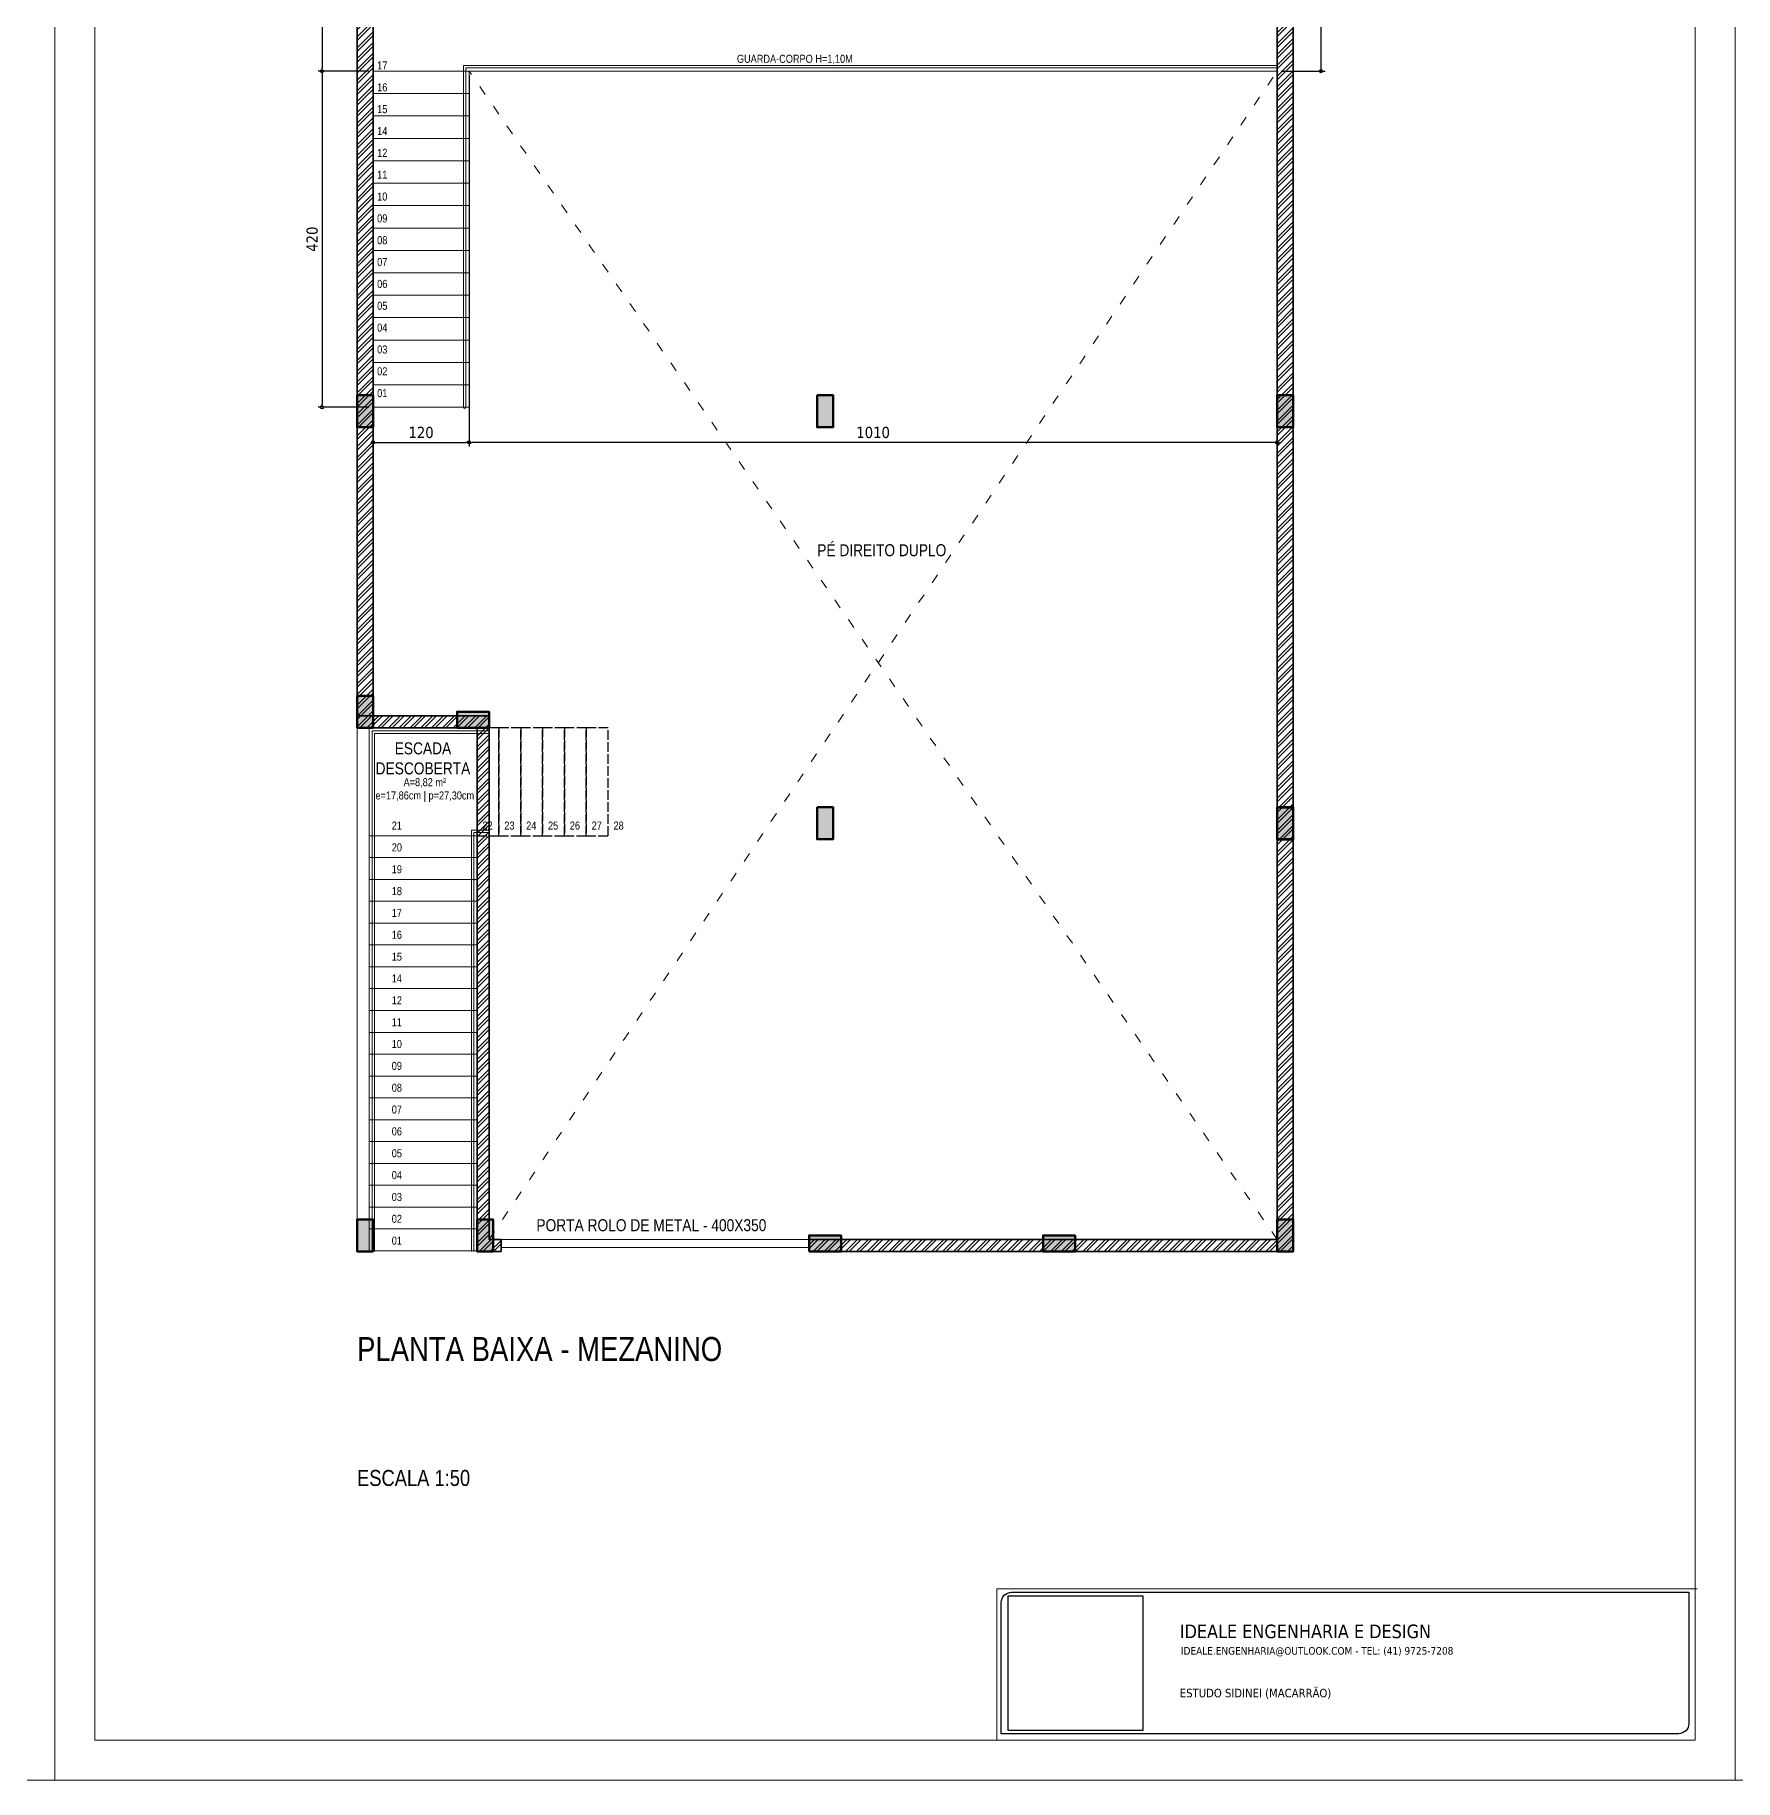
# Model space of a CAD drawing. Header units: millimetres. Extents: x 2030 to 44114, y 1520 to 18221.
# Drawn here: x 35913 to 38038, y 4954 to 7135 of the extents above; entities that cross this region are included whole.
import ezdxf
from ezdxf.enums import TextEntityAlignment as Align

# ---------------------------------------------------------------- set-up
doc = ezdxf.new("R2010")
doc.units = ezdxf.units.MM
doc.linetypes.add('ACAD_ISO02W100', pattern=[15, 12, -3])
doc.linetypes.add('ACAD_ISO03W100', pattern=[30, 12, -18])
doc.layers.add('008', color=8, linetype='Continuous')
for name, color, linetype, lineweight in [('01', 1, 'Continuous', 5), ('018 - Cotas', 244, 'Continuous', 5), ('02', 2, 'Continuous', 13), ('020 - Textos', 20, 'Continuous', 5), ('05', 5, 'Continuous', 35), ('06', 6, 'Continuous', 60), ('08', 8, 'Continuous', 5), ('250 - Carimbo', 250, 'Continuous', 5)]:
    doc.layers.add(name, color=color, linetype=linetype, lineweight=lineweight)
doc.styles.add('LE2', font='tahoma.ttf')
doc.styles.add('ROMANS', font='ARIALN.TTF')
doc.dimstyles.new('000_COTA075', dxfattribs={"dimtxt": 14, "dimasz": 4, "dimexe": 5, "dimexo": 5, "dimgap": 5, "dimtad": 1, "dimdec": 1, "dimzin": 12, "dimdsep": 46, "dimtxsty": 'LE2', "dimblk": 'ORIGIN', "dimcen": 0, "dimclrd": 256, "dimclre": 256, "dimclrt": 2, "dimadec": 0, "dimazin": 0, "dimtfac": 1, "dimtdec": 1, "dimtix": 1, "dimtmove": 2, "dimatfit": 3, "dimfxl": 5, "dimtolj": 1, "dimtzin": 0, "dimarcsym": 0})
picture_1 = doc.add_image_def('image1.jpg', size_in_pixel=(1080, 1080))

# ---------------------------------------------------------------- blocks, each defined once
blk = doc.blocks.new('oiurg34')
at = {"layer": '008', "linetype": 'ACAD_ISO02W100'}
blk.add_lwpolyline([(70418.5, -48282.4), (70418.5, -48417.4), (70445.8, -48417.4), (70445.8, -48282.4), (70418.5, -48282.4)], dxfattribs=at)
for points in [[(70445.8, -48417.4), (70473.1, -48417.4), (70473.1, -48282.4), (70445.8, -48282.4)], [(70473.1, -48417.4), (70500.4, -48417.4), (70500.4, -48282.4), (70473.1, -48282.4)], [(70500.4, -48417.4), (70527.7, -48417.4), (70527.7, -48282.4), (70500.4, -48282.4)], [(70527.7, -48417.4), (70555, -48417.4), (70555, -48282.4), (70527.7, -48282.4)], [(70555, -48417.4), (70582.3, -48417.4), (70582.3, -48282.4), (70555, -48282.4)]]:
    blk.add_lwpolyline(points, close=True, dxfattribs=at)
at = {"layer": '01'}
for points in [[(70283.5, -48282.4), (70418.5, -48282.4), (70418.5, -48417.4), (70283.5, -48417.4)], [(70418.5, -48936.1), (70283.5, -48936.1), (70283.5, -48282.4), (70418.5, -48282.4)], [(70418.5, -48444.7), (70418.5, -48417.4), (70283.5, -48417.4), (70283.5, -48444.7)], [(70418.5, -48472), (70418.5, -48444.7), (70283.5, -48444.7), (70283.5, -48472)], [(70418.5, -48499.3), (70418.5, -48472), (70283.5, -48472), (70283.5, -48499.3)], [(70418.5, -48526.6), (70418.5, -48499.3), (70283.5, -48499.3), (70283.5, -48526.6)], [(70418.5, -48553.9), (70418.5, -48526.6), (70283.5, -48526.6), (70283.5, -48553.9)], [(70418.5, -48581.2), (70418.5, -48553.9), (70283.5, -48553.9), (70283.5, -48581.2)], [(70418.5, -48608.5), (70418.5, -48581.2), (70283.5, -48581.2), (70283.5, -48608.5)], [(70418.5, -48635.8), (70418.5, -48608.5), (70283.5, -48608.5), (70283.5, -48635.8)], [(70418.5, -48663.1), (70418.5, -48635.8), (70283.5, -48635.8), (70283.5, -48663.1)], [(70418.5, -48690.4), (70418.5, -48663.1), (70283.5, -48663.1), (70283.5, -48690.4)], [(70418.5, -48717.7), (70418.5, -48690.4), (70283.5, -48690.4), (70283.5, -48717.7)], [(70418.5, -48745), (70418.5, -48717.7), (70283.5, -48717.7), (70283.5, -48745)], [(70418.5, -48772.3), (70418.5, -48745), (70283.5, -48745), (70283.5, -48772.3)], [(70418.5, -48799.6), (70418.5, -48772.3), (70283.5, -48772.3), (70283.5, -48799.6)], [(70418.5, -48826.9), (70418.5, -48799.6), (70283.5, -48799.6), (70283.5, -48826.9)], [(70418.5, -48854.2), (70418.5, -48826.9), (70283.5, -48826.9), (70283.5, -48854.2)], [(70418.5, -48881.5), (70418.5, -48854.2), (70283.5, -48854.2), (70283.5, -48881.5)], [(70418.5, -48908.8), (70418.5, -48881.5), (70283.5, -48881.5), (70283.5, -48908.8)], [(70418.5, -48936.1), (70418.5, -48908.8), (70283.5, -48908.8), (70283.5, -48936.1)]]:
    blk.add_lwpolyline(points, close=True, dxfattribs=at)
at = {"layer": '05'}
for p, q in [((70418.5, -48282.4), (70283.5, -48282.4)), ((70418.5, -48427.4), (70418.5, -48292.4)), ((70418.5, -48933.9), (70418.5, -48427.4))]:
    blk.add_line(p, q, dxfattribs=at)
at = {"layer": '020 - Textos', "char_height": 10, "width": 29.027, "attachment_point": 2, "line_spacing_factor": 0.994243, "style": 'ROMANS'}
for s, insert in [('21', (70318.2, -48399.7)), ('22', (70431.6, -48399.7)), ('23', (70458.9, -48399.7)), ('24', (70486.2, -48399.7)), ('25', (70513.5, -48399.7)), ('26', (70540.8, -48399.7)), ('27', (70568.1, -48399.7)), ('28', (70595.4, -48399.7)), ('20', (70318.2, -48427)), ('19', (70318.2, -48454.3)), ('18', (70318.2, -48481.6)), ('17', (70318.2, -48508.9)), ('16', (70318.2, -48536.2)), ('15', (70318.2, -48563.5)), ('14', (70318.2, -48590.8)), ('12', (70318.2, -48618.1)), ('11', (70318.2, -48645.4)), ('10', (70318.2, -48672.7)), ('09', (70318.2, -48700)), ('08', (70318.2, -48727.3)), ('07', (70318.2, -48754.6)), ('06', (70318.2, -48781.9)), ('05', (70318.2, -48809.2)), ('04', (70318.2, -48836.5)), ('03', (70318.2, -48863.8)), ('02', (70318.2, -48891.1)), ('01', (70318.2, -48918.4))]:
    blk.add_mtext(s, dxfattribs=dict(at, insert=insert))
blk = doc.blocks.new('KJWEJFWEF')
at = {"layer": '06'}
h = blk.add_hatch(color=256, dxfattribs=at)
h.dxf.hatch_style = 1
h.paths.add_polyline_path([(71323, -48381.9), (71303, -48381.9), (71303, -48421.9), (71323, -48421.9)])
blk.add_lwpolyline([(71303, -48381.9), (71323, -48381.9), (71323, -48421.9), (71303, -48421.9)], close=True, dxfattribs=at)
blk = doc.blocks.new('_Origin')
at = {"color": 0, "linetype": 'ByBlock', "lineweight": -2}
blk.add_line((0, 0), (-1, 0), dxfattribs=at)
blk.add_circle((0, 0), 0.5, dxfattribs=at)
blk = doc.blocks.new('*D300')
at = {"layer": '018 - Cotas', "lineweight": -2, "transparency": 16777216}
for p, q in [((36310.8, 7414.4), (36267, 7414.4)), ((36272, 7410.4), (36272, 7093.4)), ((36330.8, 7089.4), (36267, 7089.4))]:
    blk.add_line(p, q, dxfattribs=at)
at = {"layer": 'Defpoints', "color": 0, "transparency": 16777216}
for p in [(36315.8, 7414.4), (36272, 7089.4), (36335.8, 7089.4)]:
    blk.add_point(p, dxfattribs=at)
at = {"layer": '018 - Cotas', "lineweight": -2, "transparency": 16777216, "xscale": 4, "yscale": 4, "zscale": 4}
for p, rotation in [((36272, 7414.4), 90), ((36272, 7089.4), 270)]:
    blk.add_blockref('_Origin', p, dxfattribs=dict(at, rotation=rotation))
at = {"layer": '018 - Cotas', "color": 2, "transparency": 16777216, "insert": (36259.7, 7251.9), "char_height": 14, "attachment_point": 5, "rotation": 90, "style": 'LE2'}
blk.add_mtext('\\A1;325', dxfattribs=at)
blk = doc.blocks.new('*D301')
at = {"layer": '018 - Cotas', "lineweight": -2, "transparency": 16777216}
for p, q in [((36330.8, 7089.4), (36267, 7089.4)), ((36272, 7085.4), (36272, 6673.4)), ((36330.8, 6669.4), (36267, 6669.4))]:
    blk.add_line(p, q, dxfattribs=at)
at = {"layer": 'Defpoints', "color": 0, "transparency": 16777216}
for p in [(36335.8, 7089.4), (36272, 6669.4), (36335.8, 6669.4)]:
    blk.add_point(p, dxfattribs=at)
at = {"layer": '018 - Cotas', "lineweight": -2, "transparency": 16777216, "xscale": 4, "yscale": 4, "zscale": 4}
for p, rotation in [((36272, 7089.4), 90), ((36272, 6669.4), 270)]:
    blk.add_blockref('_Origin', p, dxfattribs=dict(at, rotation=rotation))
at = {"layer": '018 - Cotas', "color": 2, "transparency": 16777216, "insert": (36259.7, 6879.4), "char_height": 14, "attachment_point": 5, "rotation": 90, "style": 'LE2'}
blk.add_mtext('\\A1;420', dxfattribs=at)
blk = doc.blocks.new('*D302')
at = {"layer": '018 - Cotas', "lineweight": -2, "transparency": 16777216}
for p, q in [((36335.8, 6664.4), (36335.8, 6620.5)), ((36455.8, 6664.4), (36455.8, 6620.5)), ((36339.8, 6625.5), (36451.8, 6625.5))]:
    blk.add_line(p, q, dxfattribs=at)
at = {"layer": 'Defpoints', "color": 0, "transparency": 16777216}
for p in [(36335.8, 6669.4), (36455.8, 6669.4), (36455.8, 6625.5)]:
    blk.add_point(p, dxfattribs=at)
at = {"layer": '018 - Cotas', "lineweight": -2, "transparency": 16777216, "xscale": 4, "yscale": 4, "zscale": 4, "rotation": 180}
blk.add_blockref('_Origin', (36335.8, 6625.5), dxfattribs=at)
at = {"layer": '018 - Cotas', "lineweight": -2, "transparency": 16777216, "xscale": 4, "yscale": 4, "zscale": 4}
blk.add_blockref('_Origin', (36455.8, 6625.5), dxfattribs=at)
at = {"layer": '018 - Cotas', "color": 2, "transparency": 16777216, "insert": (36395.8, 6637.8), "char_height": 14, "attachment_point": 5, "style": 'LE2'}
blk.add_mtext('\\A1;120', dxfattribs=at)
blk = doc.blocks.new('*D303')
at = {"layer": '018 - Cotas', "lineweight": -2, "transparency": 16777216}
for p, q in [((36455.8, 7084.4), (36455.8, 6620.5)), ((37465.8, 7084.4), (37465.8, 6620.5)), ((37461.8, 6625.5), (36459.8, 6625.5))]:
    blk.add_line(p, q, dxfattribs=at)
at = {"layer": 'Defpoints', "color": 0, "transparency": 16777216}
for p in [(36455.8, 7089.4), (37465.8, 7089.4), (36455.8, 6625.5)]:
    blk.add_point(p, dxfattribs=at)
at = {"layer": '018 - Cotas', "lineweight": -2, "transparency": 16777216, "xscale": 4, "yscale": 4, "zscale": 4, "rotation": 180}
blk.add_blockref('_Origin', (36455.8, 6625.5), dxfattribs=at)
at = {"layer": '018 - Cotas', "lineweight": -2, "transparency": 16777216, "xscale": 4, "yscale": 4, "zscale": 4}
blk.add_blockref('_Origin', (37465.8, 6625.5), dxfattribs=at)
at = {"layer": '018 - Cotas', "color": 2, "transparency": 16777216, "insert": (36960.8, 6637.8), "char_height": 14, "attachment_point": 5, "style": 'LE2'}
blk.add_mtext('\\A1;1010', dxfattribs=at)
blk = doc.blocks.new('*D304')
at = {"layer": '018 - Cotas', "lineweight": -2, "transparency": 16777216}
for p, q in [((37470.8, 7699.4), (37525.6, 7699.4)), ((37520.6, 7093.4), (37520.6, 7695.4)), ((37470.8, 7089.4), (37525.6, 7089.4))]:
    blk.add_line(p, q, dxfattribs=at)
at = {"layer": 'Defpoints', "color": 0, "transparency": 16777216}
for p in [(37465.8, 7699.4), (37520.6, 7699.4), (37465.8, 7089.4)]:
    blk.add_point(p, dxfattribs=at)
at = {"layer": '018 - Cotas', "lineweight": -2, "transparency": 16777216, "xscale": 4, "yscale": 4, "zscale": 4}
for p, rotation in [((37520.6, 7699.4), 90), ((37520.6, 7089.4), 270)]:
    blk.add_blockref('_Origin', p, dxfattribs=dict(at, rotation=rotation))
at = {"layer": '018 - Cotas', "color": 2, "transparency": 16777216, "insert": (37508.3, 7394.4), "char_height": 14, "attachment_point": 5, "rotation": 90, "style": 'LE2'}
blk.add_mtext('\\A1;610', dxfattribs=at)
blk = doc.blocks.new('WOEIFHNWIUJBENQ')
at = {"layer": '250 - Carimbo'}
blk.add_lwpolyline([(35439.6, 21880.3), (38409.6, 21880.3), (38409.6, 17680.3), (35439.6, 17680.3)], close=True, dxfattribs=at)

msp = doc.modelspace()

# ---------------------------------------------------------------- hatches: boundary and pattern name
at = {"layer": '08'}
h = msp.add_hatch(dxfattribs=at)
h.set_pattern_fill('ANSI32', color=256)
h.set_pattern_definition([(45, (-43169.445, 54551.327), (-6.7351921, 6.7351921), []), (45, (-43164.955, 54551.327), (-6.7351921, 6.7351921), [])])
h.paths.add_polyline_path([(36335.81, 7699.38), (36365.81, 7699.38), (36365.81, 7714.38), (36315.81, 7714.38), (36315.81, 6283.88), (36335.81, 6283.88), (36335.81, 7414.38), (36385.81, 7414.38), (36385.81, 7429.38), (36335.81, 7429.38)])
h.paths.add_polyline_path([(36595.81, 7714.38), (36425.81, 7714.38), (36425.81, 7699.38), (36455.81, 7699.38), (36455.81, 7429.38), (36445.81, 7429.38), (36445.81, 7414.38), (36470.81, 7414.38), (36470.81, 7699.38), (36595.81, 7699.38)])
h.paths.add_polyline_path([(37113.31, 7714.38), (36755.81, 7714.38), (36755.81, 7699.38), (37113.31, 7699.38)])
h.paths.add_polyline_path([(37485.81, 7714.38), (37273.31, 7714.38), (37273.31, 7699.38), (37465.81, 7699.38), (37465.81, 5629.38), (36880.81, 5629.38), (36880.81, 5614.38), (37485.81, 5614.38)])
h.paths.add_polyline_path([(36480.81, 6283.88), (36335.81, 6283.88), (36335.81, 6268.88), (36465.81, 6268.88), (36465.81, 5614.38), (36495.81, 5614.38), (36495.81, 5629.38), (36480.81, 5629.38)])
h.paths.add_polyline_path([(36335.81, 6283.88), (36315.81, 6283.88), (36315.81, 6268.88), (36335.81, 6268.88)])

# ---------------------------------------------------------------- linework, layer by layer
msp.add_lwpolyline([(37133.61, 5188.44), (37980.25, 5188.44), (37980.25, 5024.45, -0.4142136), (37967.59, 5011.78), (37120.94, 5011.78), (37120.94, 5175.77, -0.4142136)], format="xyb", close=True)
at = {"layer": '01'}
for p, q in [((36455.81, 7089.38), (36450.81, 7089.38)), ((37465.81, 7089.38), (36455.81, 7089.38))]:
    msp.add_line(p, q, dxfattribs=at)
for points in [[(36455.81, 7061.38), (36455.81, 7089.38), (36335.81, 7089.38), (36335.81, 7061.38)], [(36455.81, 7033.38), (36455.81, 7061.38), (36335.81, 7061.38), (36335.81, 7033.38)], [(36455.81, 7005.38), (36455.81, 7033.38), (36335.81, 7033.38), (36335.81, 7005.38)], [(36455.81, 6977.38), (36455.81, 7005.38), (36335.81, 7005.38), (36335.81, 6977.38)], [(36455.81, 6949.38), (36455.81, 6977.38), (36335.81, 6977.38), (36335.81, 6949.38)], [(36455.81, 6921.38), (36455.81, 6949.38), (36335.81, 6949.38), (36335.81, 6921.38)], [(36455.81, 6893.38), (36455.81, 6921.38), (36335.81, 6921.38), (36335.81, 6893.38)], [(36455.81, 6865.38), (36455.81, 6893.38), (36335.81, 6893.38), (36335.81, 6865.38)], [(36455.81, 6837.38), (36455.81, 6865.38), (36335.81, 6865.38), (36335.81, 6837.38)], [(36455.81, 6809.38), (36455.81, 6837.38), (36335.81, 6837.38), (36335.81, 6809.38)], [(36455.81, 6781.38), (36455.81, 6809.38), (36335.81, 6809.38), (36335.81, 6781.38)], [(36455.81, 6753.38), (36455.81, 6781.38), (36335.81, 6781.38), (36335.81, 6753.38)], [(36455.81, 6725.38), (36455.81, 6753.38), (36335.81, 6753.38), (36335.81, 6725.38)], [(36455.81, 6697.38), (36455.81, 6725.38), (36335.81, 6725.38), (36335.81, 6697.38)], [(36455.81, 6669.38), (36455.81, 6697.38), (36335.81, 6697.38), (36335.81, 6669.38)]]:
    msp.add_lwpolyline(points, close=True, dxfattribs=at)
for points in [[(36315.81, 6268.88), (36315.81, 5614.38)], [(36330.81, 5614.38), (36330.81, 6268.08)], [(36495.81, 5619.38), (36495.81, 5629.38), (36880.81, 5629.38), (36880.81, 5619.38), (36495.81, 5619.38)]]:
    msp.add_lwpolyline(points, dxfattribs=at)
at = {"layer": '02'}
for p, q in [((36470.81, 7096.38), (36448.81, 7096.38)), ((36448.81, 7096.38), (36448.81, 6669.38)), ((36470.81, 7093.38), (36451.81, 7093.38)), ((36451.81, 7093.38), (36451.81, 6669.38)), ((37465.81, 7096.38), (36470.81, 7096.38)), ((37465.81, 7093.38), (36470.81, 7093.38)), ((36334.81, 6264.88), (36334.81, 5614.38)), ((36480.81, 6264.88), (36334.81, 6264.88)), ((36337.81, 6261.88), (36337.81, 5614.38)), ((36480.81, 6261.88), (36337.81, 6261.88)), ((36458.81, 6140.88), (36458.81, 5614.38)), ((36480.81, 6140.88), (36458.81, 6140.88)), ((36461.81, 6137.88), (36461.81, 5614.38)), ((36480.81, 6137.88), (36461.81, 6137.88))]:
    msp.add_line(p, q, dxfattribs=at)
msp.add_arc((36450.31, 6669.38), 1.5, 180, 0, dxfattribs=at)
at = {"layer": '05'}
msp.add_line((36495.81, 5614.38), (36495.81, 5629.38), dxfattribs=at)
for points in [[(36315.81, 6268.88), (36315.81, 7714.38), (36365.81, 7714.38)], [(37273.31, 7714.38), (37485.81, 7714.38), (37485.81, 5614.38), (36880.81, 5614.38)], [(37273.31, 7699.38), (37465.81, 7699.38), (37465.81, 5629.38), (36880.81, 5629.38)], [(36335.81, 6268.88), (36335.81, 7414.38)], [(36495.81, 5629.38), (36480.81, 5629.38), (36480.81, 6283.88), (36315.81, 6283.88)], [(36495.81, 5614.38), (36465.81, 5614.38), (36465.81, 6268.88), (36315.81, 6268.88)]]:
    msp.add_lwpolyline(points, dxfattribs=at)
at = {"layer": '06'}
for points in [[(36315.81, 6684.38), (36335.81, 6684.38), (36335.81, 6644.38), (36315.81, 6644.38)], [(36890.81, 6684.38), (36910.81, 6684.38), (36910.81, 6644.38), (36890.81, 6644.38)], [(37465.81, 6684.38), (37485.81, 6684.38), (37485.81, 6644.38), (37465.81, 6644.38)], [(37465.81, 6169.38), (37485.81, 6169.38), (37485.81, 6129.38), (37465.81, 6129.38)], [(36315.81, 5614.38), (36335.81, 5614.38), (36335.81, 5654.38), (36315.81, 5654.38)], [(37465.81, 5614.38), (37485.81, 5614.38), (37485.81, 5654.38), (37465.81, 5654.38)]]:
    msp.add_lwpolyline(points, close=True, dxfattribs=at)
at = {"layer": '08', "linetype": 'ACAD_ISO03W100'}
for p, q in [((37465.81, 5629.38), (36455.81, 7089.38)), ((36480.81, 5629.38), (37465.81, 7089.38))]:
    msp.add_line(p, q, dxfattribs=at)
at = {"layer": '250 - Carimbo'}
for p, q in [((37115.29, 5004.11), (37115.29, 5192.83)), ((37115.29, 5192.83), (37990.58, 5192.83))]:
    msp.add_line(p, q, dxfattribs=at)
for points in [[(35938.15, 4953.78), (35938.15, 7923.78), (38038.15, 7923.78), (38038.15, 4953.78)], [(35988.15, 5003.78), (35988.15, 7873.78), (37988.15, 7873.78), (37988.15, 5003.78)]]:
    msp.add_lwpolyline(points, close=True, dxfattribs=at)

# ---------------------------------------------------------------- block references
at = {"layer": '01'}
msp.add_blockref('oiurg34', (-33952.67, 54551.33), dxfattribs=at)
at = {"layer": '06'}
for p in [(-34987.15, 55066.33), (-34412.15, 55066.33), (-33837.15, 55066.33), (-34987.15, 54690.83), (-34412.15, 54551.33), (-33837.15, 54551.33), (-34987.15, 54036.33), (-34837.15, 54036.33), (-33837.15, 54036.33)]:
    msp.add_blockref('KJWEJFWEF', p, dxfattribs=at)
at = {"layer": '06', "rotation": 90}
for p in [(-11941.14, -65034.08), (-11501.14, -65688.58), (-11208.64, -65688.58)]:
    msp.add_blockref('KJWEJFWEF', p, dxfattribs=at)
at = {"layer": '08'}
for p in [(-2471.43, -12726.52), (2598.57, -12726.52)]:
    msp.add_blockref('WOEIFHNWIUJBENQ', p, dxfattribs=at)

# ---------------------------------------------------------------- texts
at = {"color": 7, "style": 'LE2'}
for s, height, p in [('IDEALE ENGENHARIA E DESIGN', 17, (37344.15, 5131.16)), ('IDEALE.ENGENHARIA@OUTLOOK.COM - TEL: (41) 9725-7208', 9.5, (37345.48, 5110.55)), ('ESTUDO SIDINEI (MACARRÃO)', 10.6667, (37344.15, 5057.24))]:
    msp.add_text(s, height=height, dxfattribs=at).set_placement(p)
at = {"layer": '020 - Textos', "style": 'ROMANS'}
for s, height, p in [('GUARDA-CORPO H=1,10M', 10, (36862.98, 7099.85)), ('PÉ DIREITO DUPLO', 15, (36971.6, 6483.23)), ('PORTA ROLO DE METAL - 400X350', 15, (36683.65, 5639.72))]:
    msp.add_text(s, height=height, dxfattribs=at).set_placement(p, align=Align.CENTER)
msp.add_text('PLANTA BAIXA - MEZANINO', height=30, dxfattribs=at).set_placement((36315.81, 5507.5), align=Align.TOP_LEFT)
at = {"layer": '020 - Textos', "line_spacing_factor": 0.994243, "style": 'ROMANS'}
for s, insert, char_height, width, attachment_point in [('17', (36347.31, 7101.5), 10, 29.0268, 2), ('16', (36347.31, 7074.2), 10, 29.0268, 2), ('15', (36347.31, 7046.9), 10, 29.0268, 2), ('14', (36347.31, 7019.6), 10, 29.0268, 2), ('12', (36347.31, 6992.3), 10, 29.0268, 2), ('11', (36347.31, 6965), 10, 29.0268, 2), ('10', (36347.31, 6937.7), 10, 29.0268, 2), ('09', (36347.31, 6910.4), 10, 29.0268, 2), ('08', (36347.31, 6883.1), 10, 29.0268, 2), ('07', (36347.31, 6855.8), 10, 29.0268, 2), ('06', (36347.31, 6828.5), 10, 29.0268, 2), ('05', (36347.31, 6801.2), 10, 29.0268, 2), ('04', (36347.31, 6773.9), 10, 29.0268, 2), ('03', (36347.31, 6746.6), 10, 29.0268, 2), ('02', (36347.31, 6719.3), 10, 29.0268, 2), ('01', (36347.31, 6692), 10, 29.0268, 2), ('A=8,82 m²\\Pe=17,86cm | p=27,30cm', (36400.49, 6176.2), 10, 130.9131, 8), ('ESCALA 1:50', (36315.81, 5341.36), 20, 232.2699, 1)]:
    msp.add_mtext(s, dxfattribs=dict(at, insert=insert, char_height=char_height, width=width, attachment_point=attachment_point))
at = {"layer": '020 - Textos', "insert": (36398.18, 6230.49), "char_height": 15, "attachment_point": 5, "style": 'ROMANS'}
msp.add_mtext_dynamic_manual_height_columns('ESCADA DESCOBERTA', width=118.5328, gutter_width=10, heights=[0], dxfattribs=at)

# ---------------------------------------------------------------- dimensions: what is measured, and where the dimension line sits
at = {"layer": '018 - Cotas'}
for base, p1, p2, picture, middle in [((37520.56, 7699.38), (37465.81, 7089.38), (37465.81, 7699.38), '*D304', (37508.27, 7394.38)), ((36272.01, 7089.38), (36315.81, 7414.38), (36335.81, 7089.38), '*D300', (36259.72, 7251.88)), ((36272.01, 6669.38), (36335.81, 7089.38), (36335.81, 6669.38), '*D301', (36259.72, 6879.38))]:
    dim = msp.add_linear_dim(base=base, p1=p1, p2=p2, angle=90, dimstyle='000_COTA075', dxfattribs=at)
    dim.commit()
    dim.dimension.update_dxf_attribs({"geometry": picture, "text_midpoint": middle})
for p1, p2, picture, middle in [((37465.81, 7089.38), (36455.81, 7089.38), '*D303', (36960.81, 6637.78)), ((36335.81, 6669.38), (36455.81, 6669.38), '*D302', (36395.81, 6637.78))]:
    dim = msp.add_linear_dim(base=(36455.81, 6625.49), p1=p1, p2=p2, dimstyle='000_COTA075', dxfattribs=at)
    dim.commit()
    dim.dimension.update_dxf_attribs({"geometry": picture, "text_midpoint": middle})

# ---------------------------------------------------------------- pictures from other files: only their frames are drawn
image = msp.add_image(picture_1, insert=(37129.5, 5015.63), size_in_units=(168.28, 168.28))
image.dxf.flags = 7

doc.saveas('drawing.dxf')
